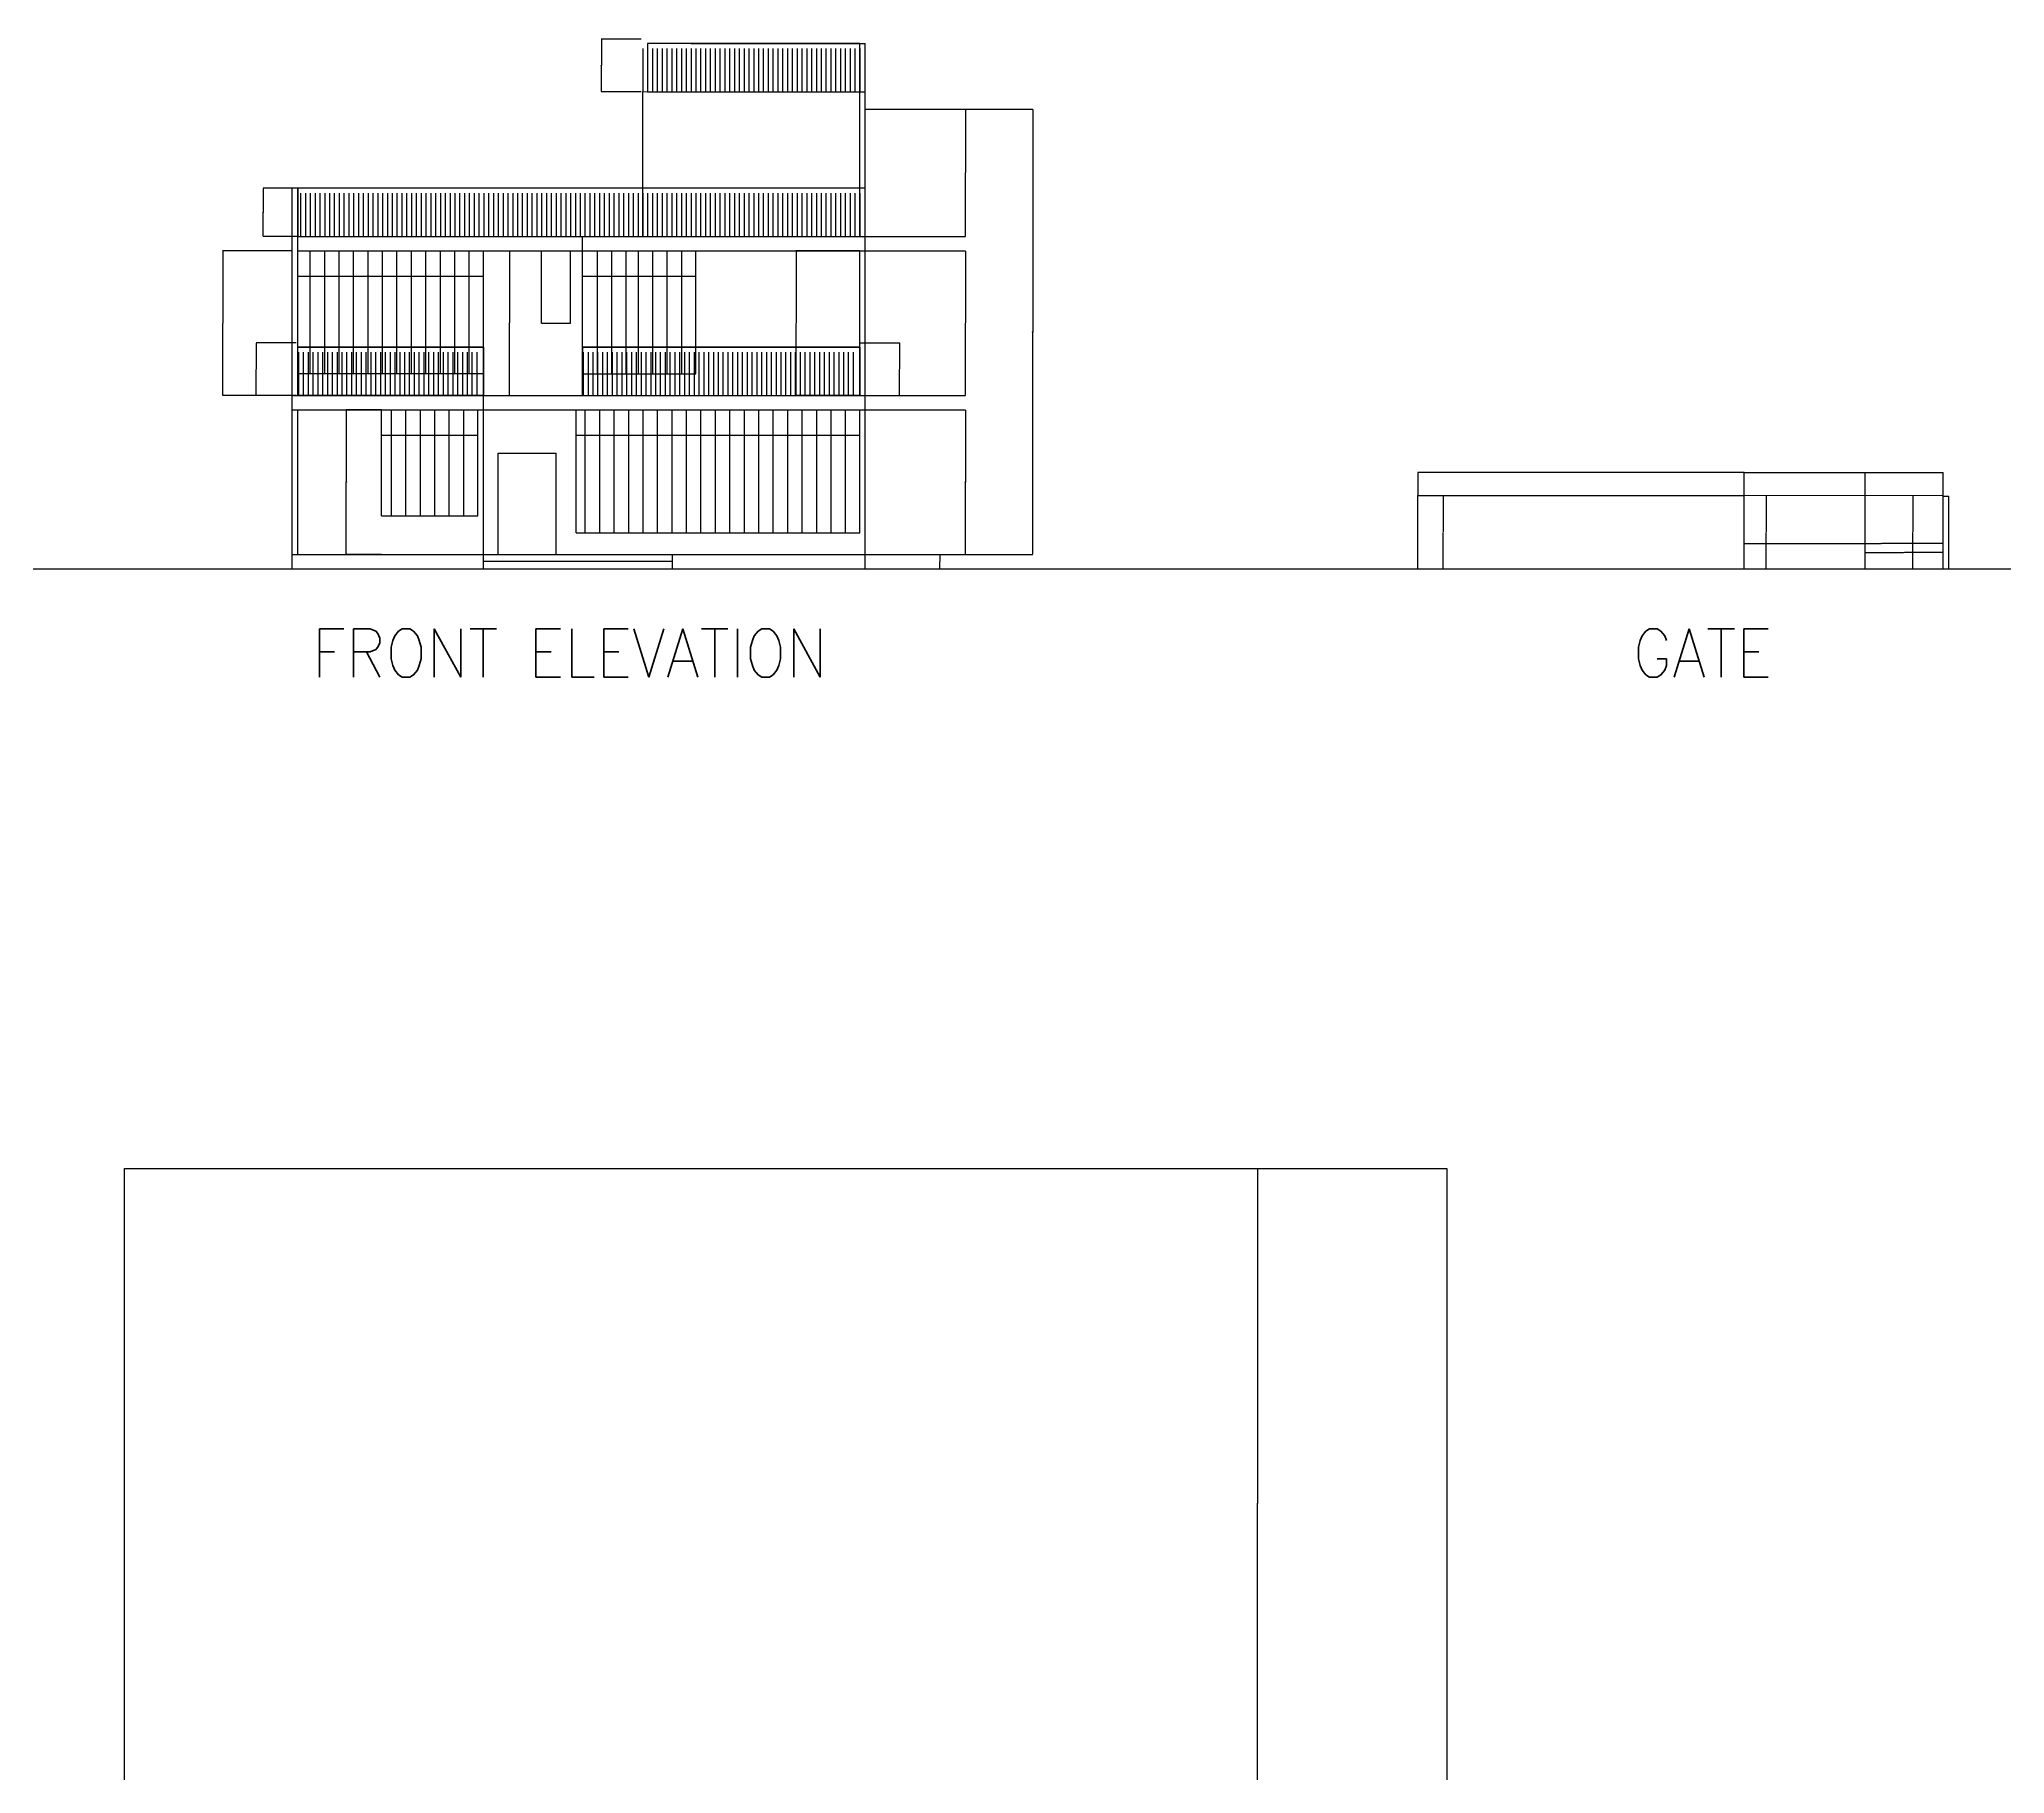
# Model space of a CAD drawing. Header units: feet. Extents: x -1257 to 5708, y 184 to 5555.
# Drawn here: x 2178 to 3783, y 4138 to 5555 of the extents above; entities that cross this region are included whole.
import ezdxf

# ---------------------------------------------------------------- set-up
doc = ezdxf.new("R2010")
doc.units = ezdxf.units.FT
doc.header["$MEASUREMENT"] = 0
for name, color, linetype, plot in [('BLK_1_FLR_0_HT_ROOM', 2, 'Continuous', False), ('BLK_1_FLR_1_KITCHEN', 4, 'Continuous', False), ('BLK_1_FLR_1_REGULAR_ROOM', 1, 'Continuous', False), ('BLK_1_HT_OF_BLDG', 5, 'Continuous', False), ('BLK_1_PARAPET_HT', 2, 'Continuous', False), ('COMPOUNDWALL', 4, 'Continuous', False)]:
    doc.layers.add(name, color=color, linetype=linetype, plot=plot)
for name, color, linetype in [('BLK_1_FLR_1_HT_ROOM', 7, 'Continuous'), ('BLK_1_MUMTY_HT', 7, 'Continuous'), ('BLK_1_PLINTH_HEIGHT', 7, 'Continuous')]:
    doc.layers.add(name, color=color, linetype=linetype)
for name, color, linetype, lineweight in [('BLK_1_STAIR_COVER', 7, 'Continuous', 0), ('MAIN_GATE', 7, 'Continuous', 0), ('WICKET_GATE', 7, 'Continuous', 0)]:
    doc.layers.add(name, color=color, linetype=linetype, lineweight=lineweight)
doc.styles.get("Standard").update_dxf_attribs({"font": 'standard'})
doc.dimstyles.get("Standard").update_dxf_attribs({"dimtxt": 0.18, "dimasz": 0.18, "dimexe": 0.18, "dimexo": 0.0625, "dimgap": 0.09, "dimtad": 0, "dimtih": 1, "dimtoh": 1, "dimdec": 1, "dimzin": 0, "dimdsep": 46, "dimlunit": 4, "dimtxsty": 'standard', "dimcen": 0.09, "dimadec": 0, "dimazin": 0, "dimtfac": 1, "dimtdec": 1, "dimtofl": 0, "dimtmove": 0, "dimatfit": 3, "dimfxl": 1, "dimtolj": 1, "dimtzin": 0, "dimarcsym": 0})

# ---------------------------------------------------------------- blocks, each defined once
blk = doc.blocks.new('*D99')
at = {"color": 0, "lineweight": -2, "transparency": 16777216}
for p, q in [((3137.5, 4632.9), (3173, 4632.9)), ((3172.8, 4632.8), (3172.8, 4359.6)), ((3172.8, 4086), (3172.8, 4359.2)), ((3137.5, 4085.8), (3173, 4085.8))]:
    blk.add_line(p, q, dxfattribs=at)
at = {"color": 0, "transparency": 16777216}
for points in [[(3172.7, 4632.8), (3172.8, 4632.8), (3172.8, 4632.9)], [(3172.7, 4086), (3172.8, 4086), (3172.8, 4085.8)]]:
    blk.add_solid(points, dxfattribs=at)
at = {"layer": 'Defpoints', "color": 0, "transparency": 16777216}
for p in [(3137.4, 4632.9), (3137.4, 4085.8), (3172.8, 4085.8)]:
    blk.add_point(p, dxfattribs=at)
at = {"color": 0, "transparency": 16777216, "insert": (3172.8, 4359.4), "char_height": 0.18, "attachment_point": 5}
blk.add_mtext('\\A1;45\'-7"', dxfattribs=at)
blk = doc.blocks.new('AUDIT_I_200127221134-2')
blk.add_line((0, 0.45), (0, -0.45))
blk = doc.blocks.new('AUDIT_I_200127221134-3')
at = {"color": 0, "linetype": 'ByBlock', "lineweight": -2}
for p in [(-5.6, 0), (-5.5, 0), (-5.4, 0), (-5.3, 0), (-5.2, 0), (-5.1, 0), (-5, 0), (-4.9, 0), (-4.8, 0), (-4.7, 0), (-4.6, 0), (-4.5, 0), (-4.4, 0), (-4.3, 0), (-4.2, 0), (-4.1, 0), (-4, 0), (-3.9, 0), (-3.8, 0), (-3.7, 0), (-3.6, 0), (-3.5, 0), (-3.4, 0), (-3.3, 0), (-3.2, 0), (-3.1, 0), (-3, 0), (-2.9, 0), (-2.8, 0), (-2.7, 0), (-2.6, 0), (-2.5, 0), (-2.4, 0), (-2.3, 0), (-2.2, 0), (-2.1, 0), (-2, 0), (-1.9, 0), (-1.8, 0), (-1.7, 0), (-1.6, 0), (-1.5, 0), (-1.4, 0), (-1.3, 0), (-1.2, 0), (-1.1, 0), (-1, 0), (-0.9, 0), (-0.8, 0), (-0.7, 0), (-0.6, 0), (-0.5, 0), (-0.4, 0), (-0.3, 0), (-0.2, 0), (-0.1, 0), (0, 0)]:
    blk.add_blockref('AUDIT_I_200127221134-2', p, dxfattribs=at)
blk = doc.blocks.new('AUDIT_I_200127221134-4')
blk.add_line((0, 0.45), (0, -0.45))
blk = doc.blocks.new('AUDIT_I_200127221134-5')
at = {"color": 0, "linetype": 'ByBlock', "lineweight": -2}
for p in [(-3.7, 0), (-3.6, 0), (-3.5, 0), (-3.4, 0), (-3.3, 0), (-3.2, 0), (-3.1, 0), (-3, 0), (-2.9, 0), (-2.8, 0), (-2.7, 0), (-2.6, 0), (-2.5, 0), (-2.4, 0), (-2.3, 0), (-2.2, 0), (-2.1, 0), (-2, 0), (-1.9, 0), (-1.8, 0), (-1.7, 0), (-1.6, 0), (-1.5, 0), (-1.4, 0), (-1.3, 0), (-1.2, 0), (-1.1, 0), (-1, 0), (-0.9, 0), (-0.8, 0), (-0.7, 0), (-0.6, 0), (-0.5, 0), (-0.4, 0), (-0.3, 0), (-0.2, 0), (-0.1, 0), (0, 0)]:
    blk.add_blockref('AUDIT_I_200127221134-4', p, dxfattribs=at)
blk = doc.blocks.new('AUDIT_I_200127221134-6')
blk.add_line((0, 0.45), (0, -0.45))
blk = doc.blocks.new('AUDIT_I_200127221134-7')
at = {"color": 0, "linetype": 'ByBlock', "lineweight": -2}
for p in [(-11.6, 0), (-11.5, 0), (-11.4, 0), (-11.3, 0), (-11.2, 0), (-11.1, 0), (-11, 0), (-10.9, 0), (-10.8, 0), (-10.7, 0), (-10.6, 0), (-10.5, 0), (-10.4, 0), (-10.3, 0), (-10.2, 0), (-10.1, 0), (-10, 0), (-9.9, 0), (-9.8, 0), (-9.7, 0), (-9.6, 0), (-9.5, 0), (-9.4, 0), (-9.3, 0), (-9.2, 0), (-9.1, 0), (-9, 0), (-8.9, 0), (-8.8, 0), (-8.7, 0), (-8.6, 0), (-8.5, 0), (-8.4, 0), (-8.3, 0), (-8.2, 0), (-8.1, 0), (-8, 0), (-7.9, 0), (-7.8, 0), (-7.7, 0), (-7.6, 0), (-7.5, 0), (-7.4, 0), (-7.3, 0), (-7.2, 0), (-7.1, 0), (-7, 0), (-6.9, 0), (-6.8, 0), (-6.7, 0), (-6.6, 0), (-6.5, 0), (-6.4, 0), (-6.3, 0), (-6.2, 0), (-6.1, 0), (-6, 0), (-5.9, 0), (-5.8, 0), (-5.7, 0), (-5.6, 0), (-5.5, 0), (-5.4, 0), (-5.3, 0), (-5.2, 0), (-5.1, 0), (-5, 0), (-4.9, 0), (-4.8, 0), (-4.7, 0), (-4.6, 0), (-4.5, 0), (-4.4, 0), (-4.3, 0), (-4.2, 0), (-4.1, 0), (-4, 0), (-3.9, 0), (-3.8, 0), (-3.7, 0), (-3.6, 0), (-3.5, 0), (-3.4, 0), (-3.3, 0), (-3.2, 0), (-3.1, 0), (-3, 0), (-2.9, 0), (-2.8, 0), (-2.7, 0), (-2.6, 0), (-2.5, 0), (-2.4, 0), (-2.3, 0), (-2.2, 0), (-2.1, 0), (-2, 0), (-1.9, 0), (-1.8, 0), (-1.7, 0), (-1.6, 0), (-1.5, 0), (-1.4, 0), (-1.3, 0), (-1.2, 0), (-1.1, 0), (-1, 0), (-0.9, 0), (-0.8, 0), (-0.7, 0), (-0.6, 0), (-0.5, 0), (-0.4, 0), (-0.3, 0), (-0.2, 0), (-0.1, 0), (0, 0)]:
    blk.add_blockref('AUDIT_I_200127221134-6', p, dxfattribs=at)
blk = doc.blocks.new('AUDIT_I_200127221134-8')
blk.add_line((0, 0.45), (0, -0.45))
blk = doc.blocks.new('AUDIT_I_200127221134-9')
at = {"color": 0, "linetype": 'ByBlock', "lineweight": -2}
for p in [(-4.5, 0), (-4.4, 0), (-4.3, 0), (-4.2, 0), (-4.1, 0), (-4, 0), (-3.9, 0), (-3.8, 0), (-3.7, 0), (-3.6, 0), (-3.5, 0), (-3.4, 0), (-3.3, 0), (-3.2, 0), (-3.1, 0), (-3, 0), (-2.9, 0), (-2.8, 0), (-2.7, 0), (-2.6, 0), (-2.5, 0), (-2.4, 0), (-2.3, 0), (-2.2, 0), (-2.1, 0), (-2, 0), (-1.9, 0), (-1.8, 0), (-1.7, 0), (-1.6, 0), (-1.5, 0), (-1.4, 0), (-1.3, 0), (-1.2, 0), (-1.1, 0), (-1, 0), (-0.9, 0), (-0.8, 0), (-0.7, 0), (-0.6, 0), (-0.5, 0), (-0.4, 0), (-0.3, 0), (-0.2, 0), (-0.1, 0), (0, 0)]:
    blk.add_blockref('AUDIT_I_200127221134-8', p, dxfattribs=at)
blk = doc.blocks.new('*D111')
at = {"layer": 'BLK_1_HT_OF_BLDG', "color": 0, "lineweight": -2, "transparency": 16777216}
for p, q in [((2852.5, 5498.3), (2989.4, 5498.3)), ((2989.2, 5498.1), (2989.2, 5316.7)), ((2989.2, 5134.8), (2989.2, 5316.1)), ((2852.5, 5134.6), (2989.4, 5134.6))]:
    blk.add_line(p, q, dxfattribs=at)
at = {"layer": 'BLK_1_HT_OF_BLDG', "color": 0, "transparency": 16777216}
for points in [[(2989.2, 5498.1), (2989.3, 5498.1), (2989.2, 5498.3)], [(2989.2, 5134.8), (2989.3, 5134.8), (2989.2, 5134.6)]]:
    blk.add_solid(points, dxfattribs=at)
at = {"layer": 'Defpoints', "color": 0, "transparency": 16777216}
for p in [(2852.5, 5498.3), (2989.2, 5498.3), (2852.5, 5134.6)]:
    blk.add_point(p, dxfattribs=at)
at = {"layer": 'BLK_1_HT_OF_BLDG', "color": 0, "transparency": 16777216, "insert": (2989.2, 5316.4), "char_height": 0.18, "width": 0.7, "attachment_point": 5}
blk.add_mtext('\\A1;30\'-3{\\H1x;\\S1/2;}"', dxfattribs=at)
blk = doc.blocks.new('*D112')
at = {"layer": 'BLK_1_FLR_1_HT_ROOM', "color": 0, "lineweight": -2, "transparency": 16777216}
for p, q in [((2852.5, 5382.6), (2934.4, 5382.6)), ((2934.2, 5382.5), (2934.2, 5323.8)), ((2934.2, 5264.7), (2934.2, 5323.4)), ((2852.5, 5264.5), (2934.4, 5264.5))]:
    blk.add_line(p, q, dxfattribs=at)
at = {"layer": 'BLK_1_FLR_1_HT_ROOM', "color": 0, "transparency": 16777216}
for points in [[(2934.2, 5382.5), (2934.3, 5382.5), (2934.2, 5382.6)], [(2934.2, 5264.7), (2934.3, 5264.7), (2934.2, 5264.5)]]:
    blk.add_solid(points, dxfattribs=at)
at = {"layer": 'Defpoints', "color": 0, "transparency": 16777216}
for p in [(2852.5, 5382.6), (2934.2, 5382.6), (2852.5, 5264.5)]:
    blk.add_point(p, dxfattribs=at)
at = {"layer": 'BLK_1_FLR_1_HT_ROOM', "color": 0, "transparency": 16777216, "insert": (2934.2, 5323.6), "char_height": 0.18, "width": 0.7, "attachment_point": 5}
blk.add_mtext('\\A1;9\'-10"', dxfattribs=at)
blk = doc.blocks.new('*D113')
at = {"layer": 'BLK_1_FLR_0_HT_ROOM', "color": 0, "lineweight": -2, "transparency": 16777216}
for p, q in [((2852.5, 5252.7), (2934.4, 5252.7)), ((2934.2, 5252.5), (2934.2, 5193.9)), ((2934.2, 5134.8), (2934.2, 5193.5)), ((2852.5, 5134.6), (2934.4, 5134.6))]:
    blk.add_line(p, q, dxfattribs=at)
at = {"layer": 'BLK_1_FLR_0_HT_ROOM', "color": 0, "transparency": 16777216}
for points in [[(2934.2, 5252.5), (2934.3, 5252.5), (2934.2, 5252.7)], [(2934.2, 5134.8), (2934.3, 5134.8), (2934.2, 5134.6)]]:
    blk.add_solid(points, dxfattribs=at)
at = {"layer": 'Defpoints', "color": 0, "transparency": 16777216}
for p in [(2852.5, 5252.7), (2934.2, 5252.7), (2852.5, 5134.6)]:
    blk.add_point(p, dxfattribs=at)
at = {"layer": 'BLK_1_FLR_0_HT_ROOM', "color": 0, "transparency": 16777216, "insert": (2934.2, 5193.7), "char_height": 0.18, "width": 0.7, "attachment_point": 5}
blk.add_mtext('\\A1;9\'-10"', dxfattribs=at)
blk = doc.blocks.new('*D115')
at = {"layer": 'COMPOUNDWALL', "color": 0, "lineweight": -2, "transparency": 16777216}
for p, q in [((3303.9, 5182.8), (3324.6, 5182.8)), ((3324.5, 5182.6), (3324.5, 5153)), ((3324.5, 5123), (3324.5, 5152.6)), ((3303.9, 5122.8), (3324.6, 5122.8))]:
    blk.add_line(p, q, dxfattribs=at)
at = {"layer": 'COMPOUNDWALL', "color": 0, "transparency": 16777216}
for points in [[(3324.4, 5182.6), (3324.5, 5182.6), (3324.5, 5182.8)], [(3324.4, 5123), (3324.5, 5123), (3324.5, 5122.8)]]:
    blk.add_solid(points, dxfattribs=at)
at = {"layer": 'Defpoints', "color": 0, "transparency": 16777216}
for p in [(3303.8, 5182.8), (3303.8, 5122.8), (3324.5, 5122.8)]:
    blk.add_point(p, dxfattribs=at)
at = {"layer": 'COMPOUNDWALL', "color": 0, "transparency": 16777216, "insert": (3324.5, 5152.8), "char_height": 0.18, "width": 0.66, "attachment_point": 5}
blk.add_mtext("\\A1;5'", dxfattribs=at)
blk = doc.blocks.new('*D118')
at = {"layer": 'BLK_1_FLR_1_KITCHEN', "color": 0, "lineweight": -2, "transparency": 16777216}
for p, q in [((2457.2, 5252.7), (2428.4, 5252.7)), ((2428.6, 5252.5), (2428.6, 5193.9)), ((2428.6, 5134.8), (2428.6, 5193.5)), ((2457.2, 5134.6), (2428.4, 5134.6))]:
    blk.add_line(p, q, dxfattribs=at)
at = {"layer": 'BLK_1_FLR_1_KITCHEN', "color": 0, "transparency": 16777216}
for points in [[(2428.5, 5252.5), (2428.6, 5252.5), (2428.6, 5252.7)], [(2428.5, 5134.8), (2428.6, 5134.8), (2428.6, 5134.6)]]:
    blk.add_solid(points, dxfattribs=at)
at = {"layer": 'Defpoints', "color": 0, "transparency": 16777216}
for p in [(2457.3, 5252.7), (2428.6, 5134.6), (2457.3, 5134.6)]:
    blk.add_point(p, dxfattribs=at)
at = {"layer": 'BLK_1_FLR_1_KITCHEN', "color": 0, "transparency": 16777216, "insert": (2428.6, 5193.7), "char_height": 0.18, "attachment_point": 5}
blk.add_mtext('\\A1;9\'-10"', dxfattribs=at)
blk = doc.blocks.new('*D122')
at = {"layer": 'BLK_1_PARAPET_HT', "color": 0, "lineweight": -2, "transparency": 16777216}
for p, q in [((2388.9, 5433.8), (2360.6, 5433.8)), ((2360.8, 5433.6), (2360.8, 5414.4)), ((2360.8, 5394.6), (2360.8, 5413.8)), ((2388.9, 5394.4), (2360.6, 5394.4))]:
    blk.add_line(p, q, dxfattribs=at)
at = {"layer": 'BLK_1_PARAPET_HT', "color": 0, "transparency": 16777216}
for points in [[(2360.7, 5433.6), (2360.8, 5433.6), (2360.8, 5433.8)], [(2360.7, 5394.6), (2360.8, 5394.6), (2360.8, 5394.4)]]:
    blk.add_solid(points, dxfattribs=at)
at = {"layer": 'Defpoints', "color": 0, "transparency": 16777216}
for p in [(2360.8, 5433.8), (2389, 5433.8), (2389, 5394.4)]:
    blk.add_point(p, dxfattribs=at)
at = {"layer": 'BLK_1_PARAPET_HT', "color": 0, "transparency": 16777216, "insert": (2360.8, 5414.1), "char_height": 0.18, "attachment_point": 5}
blk.add_mtext('\\A1;3\'-3{\\H1x;\\S1/2;}"', dxfattribs=at)
blk = doc.blocks.new('*D124')
at = {"layer": 'BLK_1_PARAPET_HT', "color": 0, "lineweight": -2, "transparency": 16777216}
for p, q in [((2848, 5307.5), (2880.6, 5307.5)), ((2880.5, 5307.3), (2880.5, 5286.2)), ((2880.5, 5264.7), (2880.5, 5285.8)), ((2848, 5264.5), (2880.6, 5264.5))]:
    blk.add_line(p, q, dxfattribs=at)
at = {"layer": 'BLK_1_PARAPET_HT', "color": 0, "transparency": 16777216}
for points in [[(2880.4, 5307.3), (2880.5, 5307.3), (2880.5, 5307.5)], [(2880.4, 5264.7), (2880.5, 5264.7), (2880.5, 5264.5)]]:
    blk.add_solid(points, dxfattribs=at)
at = {"layer": 'Defpoints', "color": 0, "transparency": 16777216}
for p in [(2847.9, 5307.5), (2847.9, 5264.5), (2880.5, 5264.5)]:
    blk.add_point(p, dxfattribs=at)
at = {"layer": 'BLK_1_PARAPET_HT', "color": 0, "transparency": 16777216, "insert": (2880.5, 5286), "char_height": 0.18, "attachment_point": 5}
blk.add_mtext('\\A1;3\'-7"', dxfattribs=at)
blk = doc.blocks.new('*D125')
at = {"layer": 'BLK_1_MUMTY_HT', "color": 0, "lineweight": -2, "transparency": 16777216}
for p, q in [((2852.5, 5498.3), (2934.4, 5498.3)), ((2934.2, 5498.1), (2934.2, 5446.6)), ((2934.2, 5394.6), (2934.2, 5446.2)), ((2852.5, 5394.4), (2934.4, 5394.4))]:
    blk.add_line(p, q, dxfattribs=at)
at = {"layer": 'BLK_1_MUMTY_HT', "color": 0, "transparency": 16777216}
for points in [[(2934.2, 5498.1), (2934.3, 5498.1), (2934.2, 5498.3)], [(2934.2, 5394.6), (2934.3, 5394.6), (2934.2, 5394.4)]]:
    blk.add_solid(points, dxfattribs=at)
at = {"layer": 'Defpoints', "color": 0, "transparency": 16777216}
for p in [(2852.5, 5498.3), (2934.2, 5498.3), (2852.5, 5394.4)]:
    blk.add_point(p, dxfattribs=at)
at = {"layer": 'BLK_1_MUMTY_HT', "color": 0, "transparency": 16777216, "insert": (2934.2, 5446.4), "char_height": 0.18, "attachment_point": 5}
blk.add_mtext('\\A1;8\'-8"', dxfattribs=at)
blk = doc.blocks.new('*D129')
at = {"layer": 'BLK_1_FLR_1_REGULAR_ROOM', "color": 0, "lineweight": -2, "transparency": 16777216}
for p, q in [((2384.4, 5382.6), (2327.6, 5382.6)), ((2327.8, 5382.5), (2327.8, 5323.8)), ((2327.8, 5264.7), (2327.8, 5323.4)), ((2384.4, 5264.5), (2327.6, 5264.5))]:
    blk.add_line(p, q, dxfattribs=at)
at = {"layer": 'BLK_1_FLR_1_REGULAR_ROOM', "color": 0, "transparency": 16777216}
for points in [[(2327.7, 5382.5), (2327.8, 5382.5), (2327.8, 5382.6)], [(2327.7, 5264.7), (2327.8, 5264.7), (2327.8, 5264.5)]]:
    blk.add_solid(points, dxfattribs=at)
at = {"layer": 'Defpoints', "color": 0, "transparency": 16777216}
for p in [(2327.8, 5382.6), (2384.5, 5382.6), (2384.5, 5264.5)]:
    blk.add_point(p, dxfattribs=at)
at = {"layer": 'BLK_1_FLR_1_REGULAR_ROOM', "color": 0, "transparency": 16777216, "insert": (2327.8, 5323.6), "char_height": 0.18, "attachment_point": 5}
blk.add_mtext('\\A1;9\'-10"', dxfattribs=at)
blk = doc.blocks.new('*D130')
at = {"layer": 'BLK_1_FLR_1_REGULAR_ROOM', "color": 0, "lineweight": -2, "transparency": 16777216}
for p, q in [((2540.6, 5382.6), (2561.9, 5382.6)), ((2561.8, 5382.5), (2561.8, 5323.8)), ((2561.8, 5264.7), (2561.8, 5323.4)), ((2540.6, 5264.5), (2561.9, 5264.5))]:
    blk.add_line(p, q, dxfattribs=at)
at = {"layer": 'BLK_1_FLR_1_REGULAR_ROOM', "color": 0, "transparency": 16777216}
for points in [[(2561.7, 5382.5), (2561.8, 5382.5), (2561.8, 5382.6)], [(2561.7, 5264.7), (2561.8, 5264.7), (2561.8, 5264.5)]]:
    blk.add_solid(points, dxfattribs=at)
at = {"layer": 'Defpoints', "color": 0, "transparency": 16777216}
for p in [(2540.6, 5382.6), (2561.8, 5382.6), (2540.6, 5264.5)]:
    blk.add_point(p, dxfattribs=at)
at = {"layer": 'BLK_1_FLR_1_REGULAR_ROOM', "color": 0, "transparency": 16777216, "insert": (2561.8, 5323.6), "char_height": 0.18, "attachment_point": 5}
blk.add_mtext('\\A1;9\'-10"', dxfattribs=at)
blk = doc.blocks.new('*D131')
at = {"layer": 'BLK_1_FLR_1_REGULAR_ROOM', "color": 0, "lineweight": -2, "transparency": 16777216}
for p, q in [((2847.9, 5382.6), (2795.8, 5382.6)), ((2796, 5382.5), (2796, 5323.8)), ((2796, 5264.7), (2796, 5323.4)), ((2847.9, 5264.5), (2795.8, 5264.5))]:
    blk.add_line(p, q, dxfattribs=at)
at = {"layer": 'BLK_1_FLR_1_REGULAR_ROOM', "color": 0, "transparency": 16777216}
for points in [[(2796, 5382.5), (2796, 5382.5), (2796, 5382.6)], [(2796, 5264.7), (2796, 5264.7), (2796, 5264.5)]]:
    blk.add_solid(points, dxfattribs=at)
at = {"layer": 'Defpoints', "color": 0, "transparency": 16777216}
for p in [(2796, 5382.6), (2847.9, 5382.6), (2847.9, 5264.5)]:
    blk.add_point(p, dxfattribs=at)
at = {"layer": 'BLK_1_FLR_1_REGULAR_ROOM', "color": 0, "transparency": 16777216, "insert": (2796, 5323.6), "char_height": 0.18, "attachment_point": 5}
blk.add_mtext('\\A1;9\'-10"', dxfattribs=at)
blk = doc.blocks.new('*D161')
at = {"layer": 'BLK_1_PLINTH_HEIGHT', "color": 0, "lineweight": -2, "transparency": 16777216}
for p, q in [((2911.8, 5134.6), (2913.5, 5134.6)), ((2911.8, 5122.8), (2913.5, 5122.8)), ((2913.4, 5134.4), (2913.4, 5128.9)), ((2913.4, 5123), (2913.4, 5128.5))]:
    blk.add_line(p, q, dxfattribs=at)
at = {"layer": 'BLK_1_PLINTH_HEIGHT', "color": 0, "transparency": 16777216}
for points in [[(2913.3, 5134.4), (2913.4, 5134.4), (2913.4, 5134.6)], [(2913.3, 5123), (2913.4, 5123), (2913.4, 5122.8)]]:
    blk.add_solid(points, dxfattribs=at)
at = {"layer": 'Defpoints', "color": 0, "transparency": 16777216}
for p in [(2911.8, 5134.6), (2911.8, 5122.8), (2913.4, 5134.6)]:
    blk.add_point(p, dxfattribs=at)
at = {"layer": 'BLK_1_PLINTH_HEIGHT', "color": 0, "transparency": 16777216, "insert": (2913.4, 5128.7), "char_height": 0.18, "attachment_point": 5}
blk.add_mtext("\\A1;1'", dxfattribs=at)
blk = doc.blocks.new('*D162')
at = {"layer": 'BLK_1_PARAPET_HT', "color": 0, "lineweight": -2, "transparency": 16777216}
for p, q in [((2387.6, 5307.5), (2354.9, 5307.5)), ((2355.1, 5307.3), (2355.1, 5286.2)), ((2355.1, 5264.7), (2355.1, 5285.8)), ((2387.6, 5264.5), (2354.9, 5264.5))]:
    blk.add_line(p, q, dxfattribs=at)
at = {"layer": 'BLK_1_PARAPET_HT', "color": 0, "transparency": 16777216}
for points in [[(2355.1, 5307.3), (2355.1, 5307.3), (2355.1, 5307.5)], [(2355.1, 5264.7), (2355.1, 5264.7), (2355.1, 5264.5)]]:
    blk.add_solid(points, dxfattribs=at)
at = {"layer": 'Defpoints', "color": 0, "transparency": 16777216}
for p in [(2387.6, 5307.5), (2355.1, 5264.5), (2387.6, 5264.5)]:
    blk.add_point(p, dxfattribs=at)
at = {"layer": 'BLK_1_PARAPET_HT', "color": 0, "transparency": 16777216, "insert": (2355.1, 5286), "char_height": 0.18, "attachment_point": 5}
blk.add_mtext('\\A1;3\'-7"', dxfattribs=at)
blk = doc.blocks.new('*D163')
at = {"layer": 'BLK_1_PARAPET_HT', "color": 0, "lineweight": -2, "transparency": 16777216}
for p, q in [((2669.3, 5555.5), (2636.7, 5555.5)), ((2636.9, 5555.3), (2636.9, 5534.2)), ((2636.9, 5512.7), (2636.9, 5533.8)), ((2669.3, 5512.6), (2636.7, 5512.6))]:
    blk.add_line(p, q, dxfattribs=at)
at = {"layer": 'BLK_1_PARAPET_HT', "color": 0, "transparency": 16777216}
for points in [[(2636.9, 5555.3), (2636.9, 5555.3), (2636.9, 5555.5)], [(2636.9, 5512.7), (2636.9, 5512.7), (2636.9, 5512.6)]]:
    blk.add_solid(points, dxfattribs=at)
at = {"layer": 'Defpoints', "color": 0, "transparency": 16777216}
for p in [(2669.4, 5555.5), (2636.9, 5512.6), (2669.4, 5512.6)]:
    blk.add_point(p, dxfattribs=at)
at = {"layer": 'BLK_1_PARAPET_HT', "color": 0, "transparency": 16777216, "insert": (2636.9, 5534), "char_height": 0.18, "attachment_point": 5}
blk.add_mtext('\\A1;3\'-7"', dxfattribs=at)
blk = doc.blocks.new('*D170')
at = {"layer": 'Defpoints', "color": 0, "transparency": 16777216}
for p in [(3588.4, 5182.8), (3588.4, 5122.8), (3588.4, 5122.8)]:
    blk.add_point(p, dxfattribs=at)
at = {"layer": 'MAIN_GATE', "color": 0, "lineweight": -2, "transparency": 16777216}
for p, q in [((3588.4, 5182.6), (3588.4, 5153)), ((3588.5, 5182.8), (3588.6, 5182.8)), ((3588.4, 5123), (3588.4, 5152.6)), ((3588.5, 5122.8), (3588.6, 5122.8))]:
    blk.add_line(p, q, dxfattribs=at)
at = {"layer": 'MAIN_GATE', "color": 0, "transparency": 16777216}
for points in [[(3588.4, 5182.6), (3588.4, 5182.6), (3588.4, 5182.8)], [(3588.4, 5123), (3588.4, 5123), (3588.4, 5122.8)]]:
    blk.add_solid(points, dxfattribs=at)
at = {"layer": 'MAIN_GATE', "color": 0, "transparency": 16777216, "insert": (3588.4, 5152.8), "char_height": 0.18, "attachment_point": 5}
blk.add_mtext("\\A1;5'", dxfattribs=at)
blk = doc.blocks.new('*D171')
at = {"layer": 'Defpoints', "color": 0, "transparency": 16777216}
for p in [(3570.5, 5143.6), (3732.9, 5143.6), (3732.9, 5143.6)]:
    blk.add_point(p, dxfattribs=at)
at = {"layer": 'MAIN_GATE', "color": 0, "lineweight": -2, "transparency": 16777216}
for p, q in [((3570.5, 5143.6), (3570.5, 5143.8)), ((3570.6, 5143.6), (3681.7, 5143.6)), ((3732.7, 5143.6), (3682.9, 5143.6)), ((3732.9, 5143.6), (3732.9, 5143.8))]:
    blk.add_line(p, q, dxfattribs=at)
at = {"layer": 'MAIN_GATE', "color": 0, "transparency": 16777216}
for points in [[(3570.6, 5143.6), (3570.6, 5143.6), (3570.5, 5143.6)], [(3732.7, 5143.6), (3732.7, 5143.6), (3732.9, 5143.6)]]:
    blk.add_solid(points, dxfattribs=at)
at = {"layer": 'MAIN_GATE', "color": 0, "transparency": 16777216, "insert": (3682.3, 5143.6), "char_height": 0.18, "attachment_point": 5}
blk.add_mtext('\\A1;13\'-6{\\H1x;\\S1/2;}"', dxfattribs=at)
blk = doc.blocks.new('*D172')
at = {"layer": 'Defpoints', "color": 0, "transparency": 16777216}
for p in [(3708, 5182.8), (3708, 5122.8), (3708, 5122.8)]:
    blk.add_point(p, dxfattribs=at)
at = {"layer": 'WICKET_GATE', "color": 0, "lineweight": -2, "transparency": 16777216}
for p, q in [((3708, 5182.6), (3708, 5153)), ((3708.1, 5182.8), (3708.2, 5182.8)), ((3708, 5123), (3708, 5152.6)), ((3708.1, 5122.8), (3708.2, 5122.8))]:
    blk.add_line(p, q, dxfattribs=at)
at = {"layer": 'WICKET_GATE', "color": 0, "transparency": 16777216}
for points in [[(3708, 5182.6), (3708, 5182.6), (3708, 5182.8)], [(3708, 5123), (3708, 5123), (3708, 5122.8)]]:
    blk.add_solid(points, dxfattribs=at)
at = {"layer": 'WICKET_GATE', "color": 0, "transparency": 16777216, "insert": (3708, 5152.8), "char_height": 0.18, "attachment_point": 5}
blk.add_mtext("\\A1;5'", dxfattribs=at)
blk = doc.blocks.new('*D173')
at = {"layer": 'Defpoints', "color": 0, "transparency": 16777216}
for p in [(3668.9, 5136.1), (3732.9, 5136.1), (3732.9, 5136.1)]:
    blk.add_point(p, dxfattribs=at)
at = {"layer": 'WICKET_GATE', "color": 0, "lineweight": -2, "transparency": 16777216}
for p, q in [((3668.9, 5136.1), (3668.9, 5136.2)), ((3669.1, 5136.1), (3700.4, 5136.1)), ((3732.7, 5136.1), (3701.3, 5136.1)), ((3732.9, 5136.1), (3732.9, 5136.2))]:
    blk.add_line(p, q, dxfattribs=at)
at = {"layer": 'WICKET_GATE', "color": 0, "transparency": 16777216}
for points in [[(3669.1, 5136.1), (3669.1, 5136), (3668.9, 5136.1)], [(3732.7, 5136.1), (3732.7, 5136), (3732.9, 5136.1)]]:
    blk.add_solid(points, dxfattribs=at)
at = {"layer": 'WICKET_GATE', "color": 0, "transparency": 16777216, "insert": (3700.9, 5136.1), "char_height": 0.18, "attachment_point": 5}
blk.add_mtext('\\A1;5\'-4"', dxfattribs=at)

msp = doc.modelspace()

# ---------------------------------------------------------------- linework, layer by layer
for p, q in [((2710.14, 5551.93), (2852.47, 5551.93)), ((2847.94, 5394.44), (2847.94, 5551.93)), ((2852.47, 5122.79), (2852.47, 5551.93)), ((2670.77, 5394.44), (2670.77, 5512.56)), ((2710.14, 5512.56), (2852.47, 5512.56)), ((2384.47, 5122.79), (2384.47, 5433.81)), ((2852.47, 5433.81), (2384.47, 5433.81)), ((2388.99, 5264.52), (2388.99, 5433.81)), ((2388.99, 5394.44), (2852.47, 5394.44)), ((2621.56, 5382.63), (2621.56, 5394.44)), ((2388.99, 5382.63), (2852.47, 5382.63)), ((2398.84, 5382.63), (2398.84, 5282.24)), ((2410.65, 5382.63), (2410.65, 5282.24)), ((2422.46, 5382.63), (2422.46, 5282.24)), ((2434.27, 5382.63), (2434.27, 5282.24)), ((2446.08, 5382.63), (2446.08, 5282.24)), ((2457.89, 5382.63), (2457.89, 5282.24)), ((2469.7, 5382.63), (2469.7, 5282.24)), ((2481.51, 5382.63), (2481.51, 5282.24)), ((2493.33, 5382.63), (2493.33, 5282.24)), ((2505.14, 5382.63), (2505.14, 5282.24)), ((2516.95, 5382.63), (2516.95, 5282.24)), ((2528.76, 5382.63), (2528.76, 5282.24)), ((2540.57, 5122.79), (2540.57, 5382.63)), ((2588.1, 5323.58), (2588.1, 5382.63)), ((2611.72, 5323.58), (2611.72, 5382.63)), ((2621.56, 5264.52), (2621.56, 5382.63)), ((2633.37, 5382.63), (2633.37, 5282.24)), ((2645.18, 5382.63), (2645.18, 5282.24)), ((2656.99, 5382.63), (2656.99, 5282.24)), ((2666.84, 5382.63), (2666.84, 5282.24)), ((2678.65, 5382.63), (2678.65, 5282.24)), ((2690.46, 5382.63), (2690.46, 5282.24)), ((2702.27, 5382.63), (2702.27, 5282.24)), ((2714.08, 5282.24), (2714.08, 5382.63)), ((2847.94, 5264.52), (2847.94, 5382.63)), ((2540.57, 5361.65), (2388.99, 5361.65)), ((2714.08, 5361.65), (2621.56, 5361.65)), ((2588.1, 5323.58), (2611.72, 5323.58)), ((2540.57, 5303.89), (2388.99, 5303.89)), ((2621.56, 5303.89), (2847.94, 5303.89)), ((2847.94, 5303.89), (2847.94, 5264.52)), ((2540.57, 5282.24), (2388.99, 5282.24)), ((2621.56, 5282.24), (2714.08, 5282.24)), ((2384.47, 5264.52), (2852.47, 5264.52)), ((2384.47, 5252.71), (2852.47, 5252.71)), ((2388.99, 5134.6), (2388.99, 5252.71)), ((2457.3, 5166.1), (2457.3, 5252.71)), ((2465.18, 5252.71), (2465.18, 5166.1)), ((2476.99, 5252.71), (2476.99, 5166.1)), ((2488.8, 5252.71), (2488.8, 5166.1)), ((2500.61, 5252.71), (2500.61, 5166.1)), ((2512.42, 5252.71), (2512.42, 5166.1)), ((2524.23, 5252.71), (2524.23, 5166.1)), ((2536.04, 5166.1), (2536.04, 5252.71)), ((2616.25, 5152.32), (2616.25, 5252.71)), ((2623.53, 5252.71), (2623.53, 5152.32)), ((2635.34, 5252.71), (2635.34, 5152.32)), ((2647.15, 5252.71), (2647.15, 5152.32)), ((2658.96, 5252.71), (2658.96, 5152.32)), ((2670.77, 5252.71), (2670.77, 5152.32)), ((2682.59, 5252.71), (2682.59, 5152.32)), ((2694.4, 5252.71), (2694.4, 5152.32)), ((2706.21, 5252.71), (2706.21, 5152.32)), ((2718.02, 5252.71), (2718.02, 5152.32)), ((2729.83, 5252.71), (2729.83, 5152.32)), ((2741.64, 5252.71), (2741.64, 5152.32)), ((2753.45, 5252.71), (2753.45, 5152.32)), ((2765.26, 5252.71), (2765.26, 5152.32)), ((2777.07, 5252.71), (2777.07, 5152.32)), ((2788.88, 5252.71), (2788.88, 5152.32)), ((2800.7, 5252.71), (2800.7, 5152.32)), ((2812.51, 5252.71), (2812.51, 5152.32)), ((2824.32, 5252.71), (2824.32, 5152.32)), ((2836.13, 5252.71), (2836.13, 5152.32)), ((2847.94, 5152.32), (2847.94, 5252.71)), ((2536.04, 5231.73), (2457.3, 5231.73)), ((2552.66, 5217.28), (2599.91, 5217.28)), ((2552.66, 5134.6), (2552.66, 5217.28)), ((2599.91, 5134.6), (2599.91, 5217.28)), ((2847.94, 5231.73), (2616.25, 5231.73)), ((3570.45, 5201.53), (3732.9, 5201.53)), ((3570.45, 5122.79), (3570.45, 5201.53)), ((3668.88, 5201.53), (3668.88, 5122.79)), ((3732.9, 5122.79), (3732.9, 5201.53)), ((3303.83, 5122.79), (3303.83, 5182.79)), ((3303.83, 5182.79), (3570.45, 5182.79)), ((3737.43, 5181.85), (3732.9, 5181.85)), ((3737.43, 5122.79), (3737.43, 5181.85)), ((2457.3, 5166.1), (2536.04, 5166.1)), ((2616.25, 5152.32), (2847.94, 5152.32)), ((606.71, 5122.79), (4385.93, 5122.79)), ((2384.47, 5134.6), (2852.47, 5134.6)), ((2384.47, 5122.79), (2992.36, 5122.79)), ((2694.99, 5128.7), (2540.57, 5128.7)), ((2694.99, 5122.79), (2694.99, 5134.6)), ((2247.49, 2832.93), (2247.49, 4632.93)), ((2247.49, 4632.93), (3327.41, 4632.93)), ((3327.41, 4632.93), (3327.41, 2832.93))]:
    msp.add_line(p, q)
for points in [[(2674.71, 5551.93), (2674.71, 5512.56), (2847.94, 5512.56), (2847.94, 5551.93), (2714.08, 5551.93)], [(2388.99, 5303.89), (2540.57, 5303.89), (2540.57, 5264.52), (2388.99, 5264.52), (2388.99, 5303.89)], [(2621.56, 5303.89), (2621.56, 5264.52), (2847.94, 5264.52), (2847.94, 5303.89), (2621.56, 5303.89)], [(3303.83, 5182.79), (3570.45, 5182.79), (3570.45, 5201.53), (3303.83, 5201.53)]]:
    msp.add_lwpolyline(points, close=True)
msp.add_lwpolyline([(2388.99, 5433.81), (2388.99, 5394.44), (2847.94, 5394.44), (2847.94, 5433.81), (2388.99, 5433.81)])
at = {"layer": 'BLK_1_STAIR_COVER'}
msp.add_lwpolyline([(2847.94, 5394.44), (2670.77, 5394.44), (2670.77, 5512.56), (2847.94, 5512.56), (2847.94, 5394.44)], close=True, dxfattribs=at)
at = {"layer": 'MAIN_GATE'}
msp.add_lwpolyline([(3570.45, 5182.79), (3732.9, 5182.79), (3732.9, 5122.79), (3570.45, 5122.79), (3570.45, 5182.79)], close=True, dxfattribs=at)
at = {"layer": 'WICKET_GATE'}
msp.add_lwpolyline([(3732.9, 5122.79), (3732.9, 5182.79), (3668.88, 5182.79), (3668.88, 5122.79), (3732.9, 5122.79)], close=True, dxfattribs=at)

# ---------------------------------------------------------------- block references
at = {"xscale": 39.3701, "yscale": 39.3701, "zscale": 39.3701}
for name, p in [('AUDIT_I_200127221134-9', (2847.94, 5530.27)), ('AUDIT_I_200127221134-7', (2847.94, 5412.16)), ('AUDIT_I_200127221134-5', (2535.18, 5282.24)), ('AUDIT_I_200127221134-3', (2842.55, 5282.24))]:
    msp.add_blockref(name, p, dxfattribs=at)

# ---------------------------------------------------------------- texts
at = {"attachment_point": 1}
for s, insert, char_height, width in [('FRONT ELEVATION', (2400.55, 5073.72), 39.3701, 475.722), ('GATE', (3479.28, 5073.72), 39.37, 126.8592)]:
    msp.add_mtext(s, dxfattribs=dict(at, insert=insert, char_height=char_height, width=width))

# ---------------------------------------------------------------- dimensions: what is measured, and where the dimension line sits
dim = msp.add_linear_dim(base=(3172.78, 4085.83), p1=(3137.42, 4632.93), p2=(3137.42, 4085.83), angle=90, dimstyle='Standard')
dim.commit()
dim.dimension.update_dxf_attribs({"geometry": '*D99', "text_midpoint": (3172.78, 4359.38)})
at = {"layer": 'BLK_1_FLR_0_HT_ROOM'}
dim = msp.add_linear_dim(base=(2934.24, 5252.71), p1=(2852.47, 5134.6), p2=(2852.47, 5252.71), angle=90, dimstyle='Standard', dxfattribs=at)
dim.commit()
dim.dimension.update_dxf_attribs({"geometry": '*D113', "text_midpoint": (2934.24, 5193.66)})
at = {"layer": 'BLK_1_FLR_1_HT_ROOM'}
dim = msp.add_linear_dim(base=(2934.24, 5382.63), p1=(2852.47, 5264.52), p2=(2852.47, 5382.63), angle=90, dimstyle='Standard', dxfattribs=at)
dim.commit()
dim.dimension.update_dxf_attribs({"geometry": '*D112', "text_midpoint": (2934.24, 5323.58)})
at = {"layer": 'BLK_1_FLR_1_KITCHEN', "color": 1}
dim = msp.add_linear_dim(base=(2428.58, 5134.6), p1=(2457.3, 5252.71), p2=(2457.3, 5134.6), angle=90, dimstyle='Standard', dxfattribs=at)
dim.commit()
dim.dimension.update_dxf_attribs({"geometry": '*D118', "text_midpoint": (2428.58, 5193.66)})
at = {"layer": 'BLK_1_FLR_1_REGULAR_ROOM'}
for base, p1, p2, picture, middle in [((2327.76, 5382.63), (2384.47, 5264.52), (2384.47, 5382.63), '*D129', (2327.76, 5323.58)), ((2561.77, 5382.63), (2540.57, 5264.52), (2540.57, 5382.63), '*D130', (2561.77, 5323.58)), ((2795.99, 5382.63), (2847.94, 5264.52), (2847.94, 5382.63), '*D131', (2795.99, 5323.58))]:
    dim = msp.add_linear_dim(base=base, p1=p1, p2=p2, angle=90, dimstyle='Standard', dxfattribs=at)
    dim.commit()
    dim.dimension.update_dxf_attribs({"geometry": picture, "text_midpoint": middle})
at = {"layer": 'BLK_1_HT_OF_BLDG'}
dim = msp.add_linear_dim(base=(2989.24, 5498.28), p1=(2852.47, 5134.6), p2=(2852.47, 5498.28), angle=90, dimstyle='Standard', dxfattribs=at)
dim.commit()
dim.dimension.update_dxf_attribs({"geometry": '*D111', "text_midpoint": (2989.24, 5316.44)})
at = {"layer": 'BLK_1_MUMTY_HT'}
dim = msp.add_linear_dim(base=(2934.24, 5498.28), p1=(2852.47, 5394.44), p2=(2852.47, 5498.28), angle=90, dimstyle='Standard', dxfattribs=at)
dim.commit()
dim.dimension.update_dxf_attribs({"geometry": '*D125', "text_midpoint": (2934.24, 5446.36)})
at = {"layer": 'BLK_1_PARAPET_HT', "color": 3}
for base, p1, p2, picture, middle in [((2636.89, 5512.56), (2669.4, 5555.49), (2669.4, 5512.56), '*D163', (2636.89, 5534.02)), ((2355.11, 5264.52), (2387.62, 5307.45), (2387.62, 5264.52), '*D162', (2355.11, 5285.99)), ((2880.45, 5264.52), (2847.94, 5307.45), (2847.94, 5264.52), '*D124', (2880.45, 5285.99))]:
    dim = msp.add_linear_dim(base=base, p1=p1, p2=p2, angle=90, dimstyle='Standard', dxfattribs=at)
    dim.commit()
    dim.dimension.update_dxf_attribs({"geometry": picture, "text_midpoint": middle})
at = {"layer": 'BLK_1_PARAPET_HT', "color": 2}
dim = msp.add_linear_dim(base=(2360.77, 5433.81), p1=(2388.99, 5394.44), p2=(2388.99, 5433.81), angle=90, dimstyle='Standard', dxfattribs=at)
dim.commit()
dim.dimension.update_dxf_attribs({"geometry": '*D122', "text_midpoint": (2360.77, 5414.13)})
at = {"layer": 'BLK_1_PLINTH_HEIGHT'}
dim = msp.add_linear_dim(base=(2913.36, 5134.6), p1=(2911.77, 5122.79), p2=(2911.77, 5134.6), angle=90, dimstyle='Standard', dxfattribs=at)
dim.commit()
dim.dimension.update_dxf_attribs({"geometry": '*D161', "text_midpoint": (2913.36, 5128.7)})
at = {"layer": 'COMPOUNDWALL', "color": 1}
dim = msp.add_linear_dim(base=(3324.46, 5122.79), p1=(3303.83, 5182.79), p2=(3303.83, 5122.79), angle=90, dimstyle='Standard', dxfattribs=at)
dim.commit()
dim.dimension.update_dxf_attribs({"geometry": '*D115', "text_midpoint": (3324.46, 5152.79)})
at = {"layer": 'MAIN_GATE', "color": 1}
dim = msp.add_linear_dim(base=(3588.42, 5122.79), p1=(3588.42, 5182.79), p2=(3588.42, 5122.79), angle=90, dimstyle='Standard', dxfattribs=at)
dim.commit()
dim.dimension.update_dxf_attribs({"geometry": '*D170', "text_midpoint": (3588.42, 5152.79)})
at = {"layer": 'MAIN_GATE', "color": 2}
dim = msp.add_linear_dim(base=(3732.902, 5143.586), p1=(3570.451, 5143.586), p2=(3732.902, 5143.586), dimstyle='Standard', dxfattribs=at)
dim.commit()
dim.dimension.update_dxf_attribs({"geometry": '*D171', "text_midpoint": (3682.3365, 5143.586), "dimtype": 160})
at = {"layer": 'WICKET_GATE', "color": 1}
dim = msp.add_linear_dim(base=(3708.01, 5122.79), p1=(3708.01, 5182.79), p2=(3708.01, 5122.79), angle=90, dimstyle='Standard', dxfattribs=at)
dim.commit()
dim.dimension.update_dxf_attribs({"geometry": '*D172', "text_midpoint": (3708.01, 5152.79)})
at = {"layer": 'WICKET_GATE', "color": 2}
dim = msp.add_linear_dim(base=(3732.9, 5136.06), p1=(3668.88, 5136.06), p2=(3732.9, 5136.06), dimstyle='Standard', dxfattribs=at)
dim.commit()
dim.dimension.update_dxf_attribs({"geometry": '*D173', "text_midpoint": (3700.89, 5136.06)})

doc.saveas('drawing.dxf')
